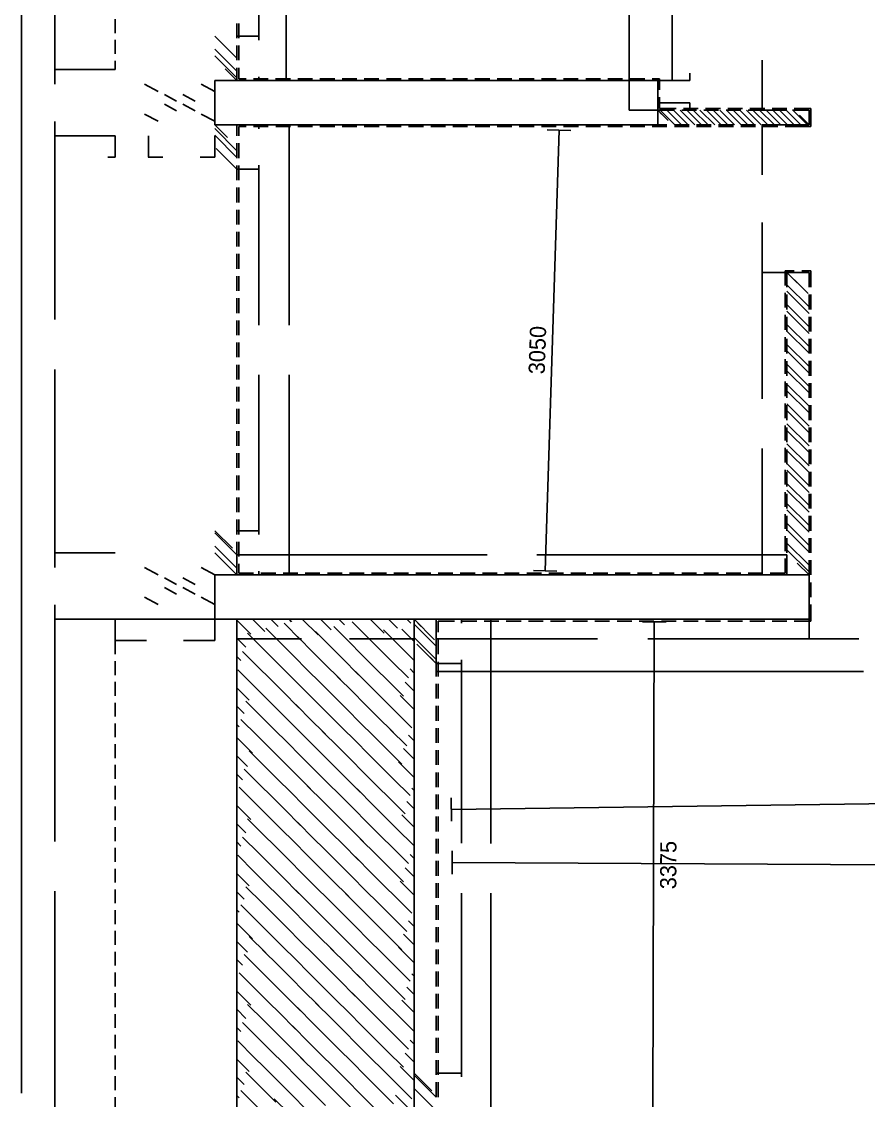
# Model space of a CAD drawing. Header units: metres. Extents: x -20.8 to 16.7, y -14.9 to 14.7.
# Drawn here: x -20.8 to -15.06, y -1.44 to 5.87 of the extents above; entities that cross this region are included whole.
import ezdxf
from ezdxf.enums import TextEntityAlignment as Align

# ---------------------------------------------------------------- set-up
doc = ezdxf.new("R2010")
doc.units = ezdxf.units.M
for name, color, linetype in [('CAD_DIM_TEXT', 3, 'Continuous'), ('CAD_DIM_WALL_TO_WALL', 1, 'Continuous'), ('CAD_PLAN_WALLS', 8, 'Continuous')]:
    doc.layers.add(name, color=color, linetype=linetype)

msp = doc.modelspace()

# ---------------------------------------------------------------- linework, layer by layer
at = {"layer": 'CAD_DIM_WALL_TO_WALL'}
for p, q in [((-17.2502, 2.1486), (-17.1561, 5.135)), ((-17.0761, 5.1325), (-17.236, 5.1376)), ((-17.1702, 2.146), (-17.3302, 2.1511)), ((-16.5912, 1.803), (-16.4312, 1.8025)), ((-16.5112, 1.8027), (-16.5217, -1.4931)), ((-17.8847, 0.4511), (-17.8869, 0.6111)), ((-17.8858, 0.5311), (-11.8021, 0.6128)), ((-17.8806, 0.2518), (-17.8814, 0.0918)), ((-11.86, 0.1415), (-17.881, 0.1718))]:
    msp.add_line(p, q, dxfattribs=at)
at = {"layer": 'CAD_PLAN_WALLS'}
for p, q in [((-20.7969, 9.4474), (-20.7972, -1.3925)), ((-20.5721, 7.3291), (-20.5722, 5.5465)), ((-19.1904, 7.2159), (-19.1904, 5.7715)), ((-19.0046, 7.2159), (-19.0046, 5.4714)), ((-16.6806, 7.0408), (-16.6806, 5.2713)), ((-20.1635, 5.8875), (-20.1635, 5.7937)), ((-19.3384, 5.8591), (-19.3384, 5.759)), ((-19.3264, 5.8591), (-19.3264, 5.759)), ((-16.389, 5.9208), (-16.389, 5.4713)), ((-20.1635, 5.7468), (-20.1635, 5.653)), ((-19.4884, 5.7715), (-19.3867, 5.6699)), ((-19.4884, 5.7715), (-19.3418, 5.625)), ((-19.3384, 5.7715), (-19.1903, 5.7715)), ((-19.3384, 5.7715), (-19.1903, 5.7715)), ((-19.3384, 5.709), (-19.3384, 5.609)), ((-19.3264, 5.709), (-19.3264, 5.609)), ((-19.1904, 5.7716), (-19.1904, 5.7456)), ((-19.4884, 5.6852), (-19.3384, 5.5351)), ((-19.4884, 5.6403), (-19.3384, 5.4902)), ((-20.1635, 5.6062), (-20.1635, 5.5465)), ((-19.3384, 5.559), (-19.3384, 5.4715)), ((-19.3264, 5.559), (-19.3264, 5.4835)), ((-15.7811, 5.6089), (-15.7811, 5.2713)), ((-20.5722, 5.5466), (-20.5722, 5.4479)), ((-20.5722, 5.5465), (-20.1635, 5.5465)), ((-20.5722, 5.5465), (-20.1635, 5.5465)), ((-19.4173, 5.5504), (-19.3384, 5.4715)), ((-19.3724, 5.5055), (-19.3384, 5.4715)), ((-19.1904, 5.4973), (-19.1904, 5.4714)), ((-16.2697, 5.5214), (-16.2697, 5.4714)), ((-19.9635, 5.4465), (-19.8712, 5.3979)), ((-19.5807, 5.4465), (-19.4884, 5.3979)), ((-19.4884, 5.4714), (-16.4877, 5.4714)), ((-19.4884, 5.1714), (-19.4884, 5.4714)), ((-19.3384, 5.4715), (-19.2884, 5.4715)), ((-19.3384, 5.4715), (-19.1903, 5.4715)), ((-19.3264, 5.4835), (-19.2764, 5.4835)), ((-19.2384, 5.4715), (-19.1383, 5.4715)), ((-19.2264, 5.4835), (-19.1263, 5.4835)), ((-19.1719, 5.4714), (-19.0046, 5.4714)), ((-19.0883, 5.4715), (-18.9883, 5.4715)), ((-19.0763, 5.4835), (-18.9763, 5.4835)), ((-18.9383, 5.4715), (-18.8383, 5.4715)), ((-18.9263, 5.4835), (-18.8263, 5.4835)), ((-18.7883, 5.4715), (-18.6882, 5.4715)), ((-18.7763, 5.4835), (-18.6762, 5.4835)), ((-18.6382, 5.4715), (-18.5382, 5.4714)), ((-18.6262, 5.4835), (-18.5262, 5.4834)), ((-18.4882, 5.4714), (-18.3882, 5.4714)), ((-18.4762, 5.4834), (-18.3762, 5.4834)), ((-18.3382, 5.4714), (-18.2381, 5.4714)), ((-18.3262, 5.4834), (-18.2261, 5.4834)), ((-18.1881, 5.4714), (-18.0881, 5.4714)), ((-18.1761, 5.4834), (-18.0761, 5.4834)), ((-18.0381, 5.4714), (-17.9381, 5.4714)), ((-18.0261, 5.4834), (-17.9261, 5.4834)), ((-17.8881, 5.4714), (-17.788, 5.4714)), ((-17.8761, 5.4834), (-17.776, 5.4834)), ((-17.738, 5.4714), (-17.638, 5.4714)), ((-17.726, 5.4834), (-17.626, 5.4834)), ((-17.588, 5.4714), (-17.488, 5.4714)), ((-17.576, 5.4834), (-17.476, 5.4834)), ((-17.438, 5.4714), (-17.3379, 5.4714)), ((-17.426, 5.4834), (-17.3259, 5.4834)), ((-17.2879, 5.4714), (-17.1879, 5.4714)), ((-17.2759, 5.4834), (-17.1759, 5.4834)), ((-17.1379, 5.4714), (-17.0379, 5.4714)), ((-17.1259, 5.4834), (-17.0259, 5.4834)), ((-16.9879, 5.4714), (-16.8878, 5.4714)), ((-16.9759, 5.4834), (-16.8758, 5.4834)), ((-16.8378, 5.4714), (-16.7378, 5.4714)), ((-16.8258, 5.4834), (-16.7258, 5.4834)), ((-16.6878, 5.4714), (-16.5878, 5.4714)), ((-16.6758, 5.4834), (-16.5758, 5.4834)), ((-16.5378, 5.4714), (-16.4877, 5.4714)), ((-16.5258, 5.4834), (-16.4757, 5.4834)), ((-16.4877, 5.4714), (-16.4877, 5.3964)), ((-16.4877, 5.4714), (-16.3889, 5.4714)), ((-16.4877, 5.4714), (-16.2697, 5.4714)), ((-16.4877, 5.4714), (-16.4877, 5.1713)), ((-16.4757, 5.4834), (-16.4757, 5.4084)), ((-19.8297, 5.3761), (-19.7467, 5.3324)), ((-19.7052, 5.3761), (-19.6222, 5.3324)), ((-16.4877, 5.3464), (-16.4877, 5.2714)), ((-16.4757, 5.3584), (-16.4757, 5.2834)), ((-19.8297, 5.3106), (-19.7467, 5.2669)), ((-19.7052, 5.3106), (-19.6222, 5.2669)), ((-16.6807, 5.2714), (-16.4877, 5.2714)), ((-16.4877, 5.3214), (-16.2697, 5.3214)), ((-16.4877, 5.2714), (-16.3752, 5.2713)), ((-16.4877, 5.2714), (-16.4612, 5.2448)), ((-16.4877, 5.2714), (-16.4163, 5.1999)), ((-16.4757, 5.2834), (-16.3632, 5.2834)), ((-16.4714, 5.2714), (-16.3714, 5.1713)), ((-16.4265, 5.2714), (-16.3264, 5.1713)), ((-16.3816, 5.2714), (-16.2815, 5.1713)), ((-16.3366, 5.2714), (-16.2366, 5.1713)), ((-16.3252, 5.2713), (-16.2252, 5.2713)), ((-16.3132, 5.2834), (-16.2132, 5.2833)), ((-16.2917, 5.2713), (-16.1917, 5.1713)), ((-16.2697, 5.3214), (-16.2697, 5.2713)), ((-16.2468, 5.2713), (-16.1468, 5.1713)), ((-16.2019, 5.2713), (-16.1019, 5.1713)), ((-16.1752, 5.2713), (-16.0752, 5.2713)), ((-16.1632, 5.2833), (-16.0632, 5.2833)), ((-16.157, 5.2713), (-16.057, 5.1713)), ((-16.1121, 5.2713), (-16.0121, 5.1713)), ((-16.0672, 5.2713), (-15.9672, 5.1713)), ((-16.0251, 5.2713), (-15.9251, 5.2713)), ((-16.0223, 5.2713), (-15.9222, 5.1713)), ((-16.0131, 5.2833), (-15.9131, 5.2833)), ((-15.9774, 5.2713), (-15.8773, 5.1713)), ((-15.9324, 5.2713), (-15.8324, 5.1713)), ((-15.8875, 5.2713), (-15.7875, 5.1713)), ((-15.8751, 5.2713), (-15.7751, 5.2713)), ((-15.8631, 5.2833), (-15.7631, 5.2833)), ((-15.8426, 5.2713), (-15.7426, 5.1713)), ((-15.7977, 5.2713), (-15.6977, 5.1713)), ((-15.7811, 5.2713), (-15.6126, 5.2713)), ((-15.7528, 5.2713), (-15.6528, 5.1713)), ((-15.7251, 5.2713), (-15.6251, 5.2713)), ((-15.7131, 5.2833), (-15.6131, 5.2833)), ((-15.7079, 5.2713), (-15.6079, 5.1713)), ((-15.663, 5.2713), (-15.563, 5.1713)), ((-15.6181, 5.2713), (-15.518, 5.1713)), ((-15.575, 5.2713), (-15.4625, 5.2713)), ((-15.5732, 5.2713), (-15.4731, 5.1713)), ((-15.563, 5.2833), (-15.4505, 5.2833)), ((-15.4625, 5.2713), (-15.4625, 5.1713)), ((-15.4505, 5.2833), (-15.4505, 5.1593)), ((-20.5722, 5.1951), (-20.5722, 5.0964)), ((-19.9635, 5.245), (-19.8712, 5.1964)), ((-19.5807, 5.245), (-19.4884, 5.1964)), ((-15.5282, 5.237), (-15.4625, 5.1713)), ((-15.4833, 5.1921), (-15.4625, 5.1713)), ((-19.4884, 5.1715), (-19.4479, 5.1309)), ((-19.4884, 5.1715), (-19.403, 5.086)), ((-16.4877, 5.1713), (-19.4884, 5.1714)), ((-19.4884, 5.1462), (-19.3384, 4.9962)), ((-19.3384, 5.1715), (-19.1903, 5.1715)), ((-19.3384, 5.1714), (-19.3384, 5.0964)), ((-19.3384, 5.1714), (-19.2759, 5.1714)), ((-19.3384, 5.1714), (-18.9837, 5.1714)), ((-19.3264, 5.1594), (-19.2759, 5.1594)), ((-19.3264, 5.1594), (-19.3264, 5.0964)), ((-19.2259, 5.1714), (-19.1258, 5.1714)), ((-19.2259, 5.1594), (-19.1258, 5.1594)), ((-19.1904, 5.1715), (-19.1904, 5.1455)), ((-19.0758, 5.1714), (-18.9758, 5.1714)), ((-19.0758, 5.1594), (-18.9758, 5.1594)), ((-18.9837, 5.1714), (-18.9837, 3.8139)), ((-18.9258, 5.1714), (-18.8258, 5.1714)), ((-18.9258, 5.1594), (-18.8258, 5.1594)), ((-18.7758, 5.1714), (-18.6757, 5.1714)), ((-18.7758, 5.1594), (-18.6757, 5.1594)), ((-18.6257, 5.1714), (-18.5257, 5.1714)), ((-18.6257, 5.1594), (-18.5257, 5.1594)), ((-18.4757, 5.1714), (-18.3757, 5.1714)), ((-18.4757, 5.1594), (-18.3757, 5.1594)), ((-18.3257, 5.1714), (-18.2256, 5.1714)), ((-18.3257, 5.1594), (-18.2256, 5.1594)), ((-18.1756, 5.1714), (-18.0756, 5.1714)), ((-18.1756, 5.1594), (-18.0756, 5.1594)), ((-18.0256, 5.1714), (-17.9256, 5.1714)), ((-18.0256, 5.1594), (-17.9256, 5.1594)), ((-17.8756, 5.1714), (-17.7755, 5.1714)), ((-17.8756, 5.1594), (-17.7755, 5.1594)), ((-17.7255, 5.1714), (-17.6255, 5.1714)), ((-17.7255, 5.1594), (-17.6255, 5.1594)), ((-17.5755, 5.1714), (-17.4755, 5.1714)), ((-17.5755, 5.1594), (-17.4755, 5.1594)), ((-17.4255, 5.1714), (-17.3254, 5.1713)), ((-17.4255, 5.1594), (-17.3254, 5.1593)), ((-17.2754, 5.1713), (-17.1754, 5.1713)), ((-17.2754, 5.1593), (-17.1754, 5.1593)), ((-17.1254, 5.1713), (-17.0254, 5.1713)), ((-17.1254, 5.1593), (-17.0254, 5.1593)), ((-16.9754, 5.1713), (-16.8753, 5.1713)), ((-16.9754, 5.1593), (-16.8753, 5.1593)), ((-16.8253, 5.1713), (-16.7253, 5.1713)), ((-16.8253, 5.1593), (-16.7253, 5.1593)), ((-16.6753, 5.1713), (-16.5753, 5.1713)), ((-16.6753, 5.1593), (-16.5753, 5.1593)), ((-16.5253, 5.1713), (-16.4252, 5.1713)), ((-16.5253, 5.1593), (-16.4252, 5.1593)), ((-16.3752, 5.1713), (-16.2752, 5.1713)), ((-16.3752, 5.1593), (-16.2752, 5.1593)), ((-16.2252, 5.1713), (-16.1252, 5.1713)), ((-16.2252, 5.1593), (-16.1252, 5.1593)), ((-16.0752, 5.1713), (-15.9751, 5.1713)), ((-16.0752, 5.1593), (-15.9751, 5.1593)), ((-15.9251, 5.1713), (-15.8251, 5.1713)), ((-15.9251, 5.1593), (-15.8251, 5.1593)), ((-15.7811, 5.1714), (-15.7811, 4.8338)), ((-15.7811, 5.1713), (-15.6126, 5.1713)), ((-15.7751, 5.1713), (-15.6751, 5.1713)), ((-15.7751, 5.1593), (-15.6751, 5.1593)), ((-15.6251, 5.1713), (-15.5625, 5.1713)), ((-15.6251, 5.1593), (-15.5746, 5.1593)), ((-15.5746, 5.1593), (-15.4505, 5.1593)), ((-15.5625, 5.1713), (-15.4625, 5.1713)), ((-20.5722, 5.0965), (-20.5722, 3.8531)), ((-20.5722, 5.0964), (-20.1636, 5.0964)), ((-20.5722, 5.0964), (-20.1636, 5.0964)), ((-20.1636, 5.0964), (-20.1636, 4.9532)), ((-19.9385, 5.0965), (-19.9385, 4.9532)), ((-19.9385, 5.0965), (-19.9385, 4.9532)), ((-19.4884, 5.1013), (-19.3384, 4.9513)), ((-19.4884, 5.0964), (-19.4884, 4.9532)), ((-19.3384, 5.0464), (-19.3384, 4.9463)), ((-19.3264, 5.0464), (-19.3264, 4.9463)), ((-19.4785, 5.0115), (-19.3384, 4.8714)), ((-20.2136, 4.9532), (-20.1636, 4.9532)), ((-19.9386, 4.9532), (-19.8399, 4.9532)), ((-19.9385, 4.9532), (-19.8885, 4.9532)), ((-19.587, 4.9532), (-19.4884, 4.9532)), ((-19.4336, 4.9666), (-19.3384, 4.8714)), ((-19.3384, 4.8963), (-19.3384, 4.7963)), ((-19.3384, 4.8714), (-19.1903, 4.8714)), ((-19.3384, 4.8714), (-19.1903, 4.8714)), ((-19.3264, 4.8963), (-19.3264, 4.7963)), ((-19.1904, 4.8973), (-19.1904, 4.8713)), ((-19.1904, 4.8714), (-19.1904, 3.8149)), ((-19.3384, 4.7463), (-19.3384, 4.6463)), ((-19.3264, 4.7463), (-19.3264, 4.6463)), ((-19.3384, 4.5963), (-19.3384, 4.4962)), ((-19.3264, 4.5963), (-19.3264, 4.4962)), ((-15.7811, 4.5086), (-15.7811, 4.171)), ((-19.3384, 4.4462), (-19.3384, 4.3462)), ((-19.3264, 4.4462), (-19.3264, 4.3462)), ((-19.3384, 4.2962), (-19.3384, 4.1962)), ((-19.3264, 4.2962), (-19.3264, 4.1962)), ((-15.7811, 4.1711), (-15.6126, 4.1711)), ((-15.7811, 4.1711), (-15.7811, 3.3147)), ((-15.7811, 4.1711), (-15.6126, 4.1711)), ((-15.6246, 4.1831), (-15.6246, 4.0831)), ((-15.6246, 4.1831), (-15.5626, 4.1831)), ((-15.6126, 4.1711), (-15.4626, 4.1711)), ((-15.6126, 4.1711), (-15.6126, 4.071)), ((-15.6126, 4.1711), (-15.5143, 4.0728)), ((-15.6126, 4.1711), (-15.4694, 4.0279)), ((-15.5126, 4.1831), (-15.4505, 4.1831)), ((-15.4626, 4.1711), (-15.4626, 4.0711)), ((-15.4505, 4.1831), (-15.4506, 4.0711)), ((-19.3384, 4.1462), (-19.3384, 4.0461)), ((-19.3264, 4.1462), (-19.3264, 4.0461)), ((-15.6246, 4.033), (-15.6246, 3.933)), ((-15.6126, 4.0881), (-15.4626, 3.9381)), ((-15.6126, 4.0432), (-15.4626, 3.8932)), ((-19.3384, 3.9961), (-19.3384, 3.8961)), ((-19.3264, 3.9961), (-19.3264, 3.8961)), ((-15.6126, 4.021), (-15.6126, 3.921)), ((-15.6126, 3.9534), (-15.4626, 3.8033)), ((-15.4626, 4.0211), (-15.4626, 3.921)), ((-15.4506, 4.0211), (-15.4506, 3.921)), ((-15.6246, 3.883), (-15.6246, 3.783)), ((-15.6126, 3.9085), (-15.4626, 3.7584)), ((-19.3384, 3.8461), (-19.3384, 3.7461)), ((-19.3264, 3.8461), (-19.3264, 3.7461)), ((-15.6126, 3.871), (-15.6126, 3.771)), ((-15.6126, 3.8186), (-15.4626, 3.6686)), ((-15.4626, 3.871), (-15.4626, 3.771)), ((-15.4506, 3.871), (-15.4506, 3.771)), ((-15.6246, 3.733), (-15.6246, 3.633)), ((-15.6126, 3.7737), (-15.4626, 3.6237)), ((-19.3384, 3.6961), (-19.3384, 3.596)), ((-19.3264, 3.6961), (-19.3264, 3.596)), ((-15.6126, 3.721), (-15.6126, 3.6209)), ((-15.6126, 3.6839), (-15.4626, 3.5339)), ((-15.4626, 3.721), (-15.4626, 3.621)), ((-15.4506, 3.721), (-15.4506, 3.621)), ((-15.6246, 3.5829), (-15.6246, 3.4829)), ((-15.6126, 3.639), (-15.4626, 3.489)), ((-20.5722, 3.5142), (-20.5723, 2.2708)), ((-19.3384, 3.546), (-19.3384, 3.446)), ((-19.3264, 3.546), (-19.3264, 3.446)), ((-15.6126, 3.5709), (-15.6126, 3.4709)), ((-15.6126, 3.5492), (-15.4626, 3.3991)), ((-15.4626, 3.571), (-15.4626, 3.4709)), ((-15.4506, 3.571), (-15.4506, 3.4709)), ((-19.1904, 3.4773), (-19.1904, 2.4207)), ((-18.9837, 3.4782), (-18.9838, 2.1207)), ((-15.6126, 3.5043), (-15.4626, 3.3542)), ((-19.3384, 3.396), (-19.3384, 3.296)), ((-19.3264, 3.396), (-19.3264, 3.296)), ((-15.6246, 3.4329), (-15.6246, 3.3329)), ((-15.6126, 3.4209), (-15.6126, 3.3209)), ((-15.6126, 3.4144), (-15.4626, 3.2644)), ((-15.6126, 3.3695), (-15.4626, 3.2195)), ((-15.4626, 3.4209), (-15.4626, 3.3209)), ((-15.4506, 3.4209), (-15.4506, 3.3209)), ((-19.3384, 3.246), (-19.3384, 3.1459)), ((-19.3264, 3.246), (-19.3264, 3.1459)), ((-15.6246, 3.2829), (-15.6246, 3.1829)), ((-15.6126, 3.2797), (-15.4626, 3.1297)), ((-15.6126, 3.2709), (-15.6126, 3.1708)), ((-15.6126, 3.2348), (-15.4626, 3.0848)), ((-15.4626, 3.2709), (-15.4626, 3.1709)), ((-15.4506, 3.2709), (-15.4506, 3.1709)), ((-15.6126, 3.145), (-15.4626, 2.9949)), ((-19.3384, 3.0959), (-19.3384, 2.9959)), ((-19.3264, 3.0959), (-19.3264, 2.9959)), ((-15.6246, 3.1328), (-15.6246, 3.0328)), ((-15.6126, 3.1208), (-15.6126, 3.0208)), ((-15.6126, 3.1001), (-15.4626, 2.95)), ((-15.4626, 3.1209), (-15.4626, 3.0208)), ((-15.4506, 3.1209), (-15.4506, 3.0208)), ((-15.6126, 3.0102), (-15.4626, 2.8602)), ((-19.3384, 2.9459), (-19.3384, 2.8459)), ((-19.3264, 2.9459), (-19.3264, 2.8459)), ((-15.7811, 2.977), (-15.7811, 2.1206)), ((-15.6246, 2.9828), (-15.6246, 2.8828)), ((-15.6126, 2.9708), (-15.6126, 2.8708)), ((-15.6126, 2.9653), (-15.4626, 2.8153)), ((-15.4626, 2.9708), (-15.4626, 2.8708)), ((-15.4506, 2.9708), (-15.4506, 2.8708)), ((-15.6126, 2.8755), (-15.4626, 2.7255)), ((-19.3384, 2.7959), (-19.3384, 2.6958)), ((-19.3264, 2.7959), (-19.3264, 2.6958)), ((-15.6246, 2.8328), (-15.6246, 2.7328)), ((-15.6126, 2.8306), (-15.4626, 2.6806)), ((-15.6126, 2.8208), (-15.6126, 2.7207)), ((-15.4626, 2.8208), (-15.4626, 2.7208)), ((-15.4506, 2.8208), (-15.4506, 2.7208)), ((-15.6126, 2.7408), (-15.4626, 2.5907)), ((-19.3384, 2.6458), (-19.3384, 2.5458)), ((-19.3264, 2.6458), (-19.3264, 2.5458)), ((-15.6246, 2.6827), (-15.6246, 2.5827)), ((-15.6126, 2.6959), (-15.4626, 2.5458)), ((-15.6126, 2.6707), (-15.6126, 2.5707)), ((-15.4626, 2.6708), (-15.4626, 2.5707)), ((-15.4506, 2.6708), (-15.4506, 2.5707)), ((-15.6126, 2.606), (-15.4626, 2.456)), ((-15.6126, 2.5611), (-15.4626, 2.4111)), ((-19.3384, 2.4958), (-19.3384, 2.3958)), ((-19.3264, 2.4958), (-19.3264, 2.3958)), ((-15.6246, 2.5327), (-15.6246, 2.4327)), ((-15.6126, 2.5207), (-15.6126, 2.4207)), ((-15.4626, 2.5207), (-15.4626, 2.4207)), ((-15.4506, 2.5207), (-15.4506, 2.4207)), ((-19.4885, 2.4208), (-19.3692, 2.3015)), ((-19.4885, 2.4208), (-19.459, 2.3914)), ((-19.3384, 2.4208), (-19.1904, 2.4208)), ((-19.3384, 2.4208), (-19.1904, 2.4208)), ((-19.1904, 2.4208), (-19.1904, 2.3949)), ((-15.6126, 2.4713), (-15.4626, 2.3213)), ((-15.6126, 2.4264), (-15.4626, 2.2764)), ((-19.4885, 2.4067), (-19.3384, 2.2566)), ((-19.3384, 2.3458), (-19.3385, 2.2457)), ((-19.3264, 2.3458), (-19.3264, 2.2457)), ((-15.6246, 2.3827), (-15.6246, 2.2827)), ((-15.6126, 2.3707), (-15.6126, 2.2706)), ((-15.4626, 2.3707), (-15.4626, 2.2707)), ((-15.4506, 2.3707), (-15.4506, 2.2707)), ((-20.5723, 2.2709), (-20.5723, 2.1722)), ((-20.5723, 2.2708), (-20.1636, 2.2708)), ((-20.5723, 2.2708), (-20.1636, 2.2708)), ((-19.4885, 2.3168), (-19.3384, 2.1668)), ((-19.4885, 2.2719), (-19.3384, 2.1219)), ((-15.6126, 2.3366), (-15.4626, 2.1865)), ((-15.6126, 2.2917), (-15.4626, 2.1416)), ((-19.3385, 2.2563), (-17.644, 2.2563)), ((-19.3385, 2.1957), (-19.3385, 2.1207)), ((-19.3384, 2.2564), (-19.3384, 2.1207)), ((-19.3265, 2.1957), (-19.3265, 2.1327)), ((-17.3071, 2.2563), (-15.6126, 2.2562)), ((-15.6246, 2.2326), (-15.6246, 2.1326)), ((-15.6126, 2.2563), (-15.6126, 2.1719)), ((-15.6126, 2.2206), (-15.6126, 2.1206)), ((-15.5438, 2.2018), (-15.4626, 2.1206)), ((-15.4626, 2.2207), (-15.4626, 2.1206)), ((-15.4506, 2.2207), (-15.4506, 2.1206)), ((-19.9636, 2.1708), (-19.8712, 2.1222)), ((-19.5808, 2.1708), (-19.4885, 2.1222)), ((-19.4885, 2.1207), (-15.4626, 2.1206)), ((-19.4885, 1.8206), (-19.4885, 2.1207)), ((-19.3998, 2.1821), (-19.3384, 2.1207)), ((-19.3549, 2.1372), (-19.3384, 2.1207)), ((-19.3385, 2.1207), (-19.2259, 2.1207)), ((-19.3384, 2.1207), (-18.9837, 2.1207)), ((-19.3384, 2.1207), (-19.1904, 2.1207)), ((-19.3265, 2.1327), (-19.2259, 2.1327)), ((-19.1904, 2.1466), (-19.1904, 2.1207)), ((-19.1759, 2.1327), (-19.0759, 2.1327)), ((-19.1759, 2.1207), (-19.0759, 2.1207)), ((-19.0259, 2.1327), (-18.9259, 2.1327)), ((-19.0259, 2.1207), (-18.9259, 2.1207)), ((-18.8758, 2.1327), (-18.7758, 2.1327)), ((-18.8758, 2.1207), (-18.7758, 2.1207)), ((-18.7258, 2.1327), (-18.6258, 2.1327)), ((-18.7258, 2.1207), (-18.6258, 2.1207)), ((-18.5758, 2.1327), (-18.4758, 2.1327)), ((-18.5758, 2.1207), (-18.4758, 2.1207)), ((-18.4258, 2.1207), (-18.3257, 2.1207)), ((-18.4258, 2.1327), (-18.3257, 2.1327)), ((-18.2757, 2.1327), (-18.1757, 2.1327)), ((-18.2757, 2.1207), (-18.1757, 2.1207)), ((-18.1257, 2.1327), (-18.0257, 2.1327)), ((-18.1257, 2.1207), (-18.0257, 2.1207)), ((-17.9757, 2.1327), (-17.8756, 2.1327)), ((-17.9757, 2.1207), (-17.8756, 2.1207)), ((-17.8256, 2.1327), (-17.7256, 2.1327)), ((-17.8256, 2.1207), (-17.7256, 2.1207)), ((-17.6756, 2.1327), (-17.5756, 2.1327)), ((-17.6756, 2.1207), (-17.5756, 2.1207)), ((-17.5256, 2.1327), (-17.4255, 2.1327)), ((-17.5256, 2.1207), (-17.4255, 2.1207)), ((-17.3755, 2.1327), (-17.2755, 2.1327)), ((-17.3755, 2.1207), (-17.2755, 2.1206)), ((-17.2255, 2.1327), (-17.1255, 2.1327)), ((-17.2255, 2.1206), (-17.1255, 2.1206)), ((-17.0755, 2.1327), (-16.9754, 2.1327)), ((-17.0755, 2.1206), (-16.9754, 2.1206)), ((-16.9254, 2.1327), (-16.8254, 2.1327)), ((-16.9254, 2.1206), (-16.8254, 2.1206)), ((-16.7754, 2.1327), (-16.6754, 2.1327)), ((-16.7754, 2.1206), (-16.6754, 2.1206)), ((-16.6254, 2.1327), (-16.5253, 2.1327)), ((-16.6254, 2.1206), (-16.5253, 2.1206)), ((-16.4753, 2.1327), (-16.3753, 2.1326)), ((-16.4753, 2.1206), (-16.3753, 2.1206)), ((-16.3253, 2.1327), (-16.2253, 2.1326)), ((-16.3253, 2.1206), (-16.2253, 2.1206)), ((-16.1753, 2.1326), (-16.0752, 2.1326)), ((-16.1753, 2.1206), (-16.0752, 2.1206)), ((-16.0252, 2.1326), (-15.9252, 2.1326)), ((-16.0252, 2.1206), (-15.9252, 2.1206)), ((-15.8752, 2.1326), (-15.7752, 2.1326)), ((-15.8752, 2.1206), (-15.7752, 2.1206)), ((-15.7812, 2.1206), (-15.6126, 2.1206)), ((-15.7252, 2.1326), (-15.6246, 2.1326)), ((-15.7252, 2.1206), (-15.6126, 2.1206)), ((-15.4989, 2.1569), (-15.4626, 2.1206)), ((-15.4626, 2.1206), (-15.4626, 1.8205)), ((-19.8298, 2.1004), (-19.7468, 2.0567)), ((-19.7053, 2.1004), (-19.6223, 2.0567)), ((-15.4626, 2.0706), (-15.4626, 1.9706)), ((-15.4506, 2.0706), (-15.4506, 1.9706)), ((-19.8298, 2.0348), (-19.7468, 1.9912)), ((-19.7053, 2.0348), (-19.6223, 1.9912)), ((-20.5723, 1.9193), (-20.5723, 1.8206)), ((-19.9636, 1.9693), (-19.8713, 1.9207)), ((-19.5808, 1.9693), (-19.4885, 1.9207)), ((-15.4626, 1.9206), (-15.4626, 1.8206)), ((-15.4506, 1.9206), (-15.4506, 1.8086)), ((-20.5723, 1.8207), (-19.4885, 1.8207)), ((-20.5723, 1.8207), (-19.4885, 1.8207)), ((-20.5723, 1.8207), (-20.5723, 0.3132)), ((-20.1636, 1.8207), (-20.1636, 1.6775)), ((-20.1636, 1.8207), (-20.1636, 1.7238)), ((-19.4885, 1.8207), (-19.4885, 1.6775)), ((-15.4626, 1.8205), (-19.4885, 1.8206)), ((-19.3385, 1.8207), (-19.3385, 1.688)), ((-19.3385, 1.8207), (-18.1382, 1.8206)), ((-19.3385, -1.5301), (-19.3385, 1.8207)), ((-19.3385, 1.8155), (-19.2436, 1.7206)), ((-19.2323, 1.8207), (-19.1485, 1.7369)), ((-19.1425, 1.7593), (-19.0302, 1.647)), ((-19.1088, 1.8207), (-19.0587, 1.7706)), ((-19.019, 1.793), (-18.9067, 1.6807)), ((-18.9853, 1.8207), (-18.9689, 1.8042)), ((-18.8955, 1.8207), (-18.7892, 1.7144)), ((-18.772, 1.8206), (-18.6994, 1.7481)), ((-18.6822, 1.7705), (-18.5699, 1.6583)), ((-18.6485, 1.8206), (-18.6096, 1.7818)), ((-18.5587, 1.8042), (-18.4464, 1.6919)), ((-18.4351, 1.8206), (-18.3401, 1.7256)), ((-18.3116, 1.8206), (-18.2503, 1.7593)), ((-18.1881, 1.8206), (-18.1605, 1.793)), ((-18.1382, 1.8206), (-18.1383, -1.5301)), ((-18.1382, 1.8206), (-17.9996, 1.682)), ((-18.1382, 1.8206), (-18.0894, 1.7719)), ((-18.1382, 1.8206), (-18.1382, 1.6879)), ((-18.1382, 1.7872), (-17.9882, 1.6371)), ((-17.9882, 1.8206), (-17.9882, 1.7331)), ((-17.9882, 1.8206), (-17.8756, 1.8206)), ((-17.9882, 1.8206), (-17.9882, 1.6879)), ((-17.9882, 1.8206), (-17.8177, 1.8206)), ((-17.9882, 1.8206), (-17.6177, 1.8206)), ((-17.9882, 1.8206), (-17.9882, 1.4668)), ((-17.9762, 1.8086), (-17.8636, 1.8086)), ((-17.9762, 1.8086), (-17.9762, 1.7331)), ((-17.8256, 1.8206), (-17.7256, 1.8206)), ((-17.8177, 1.8207), (-17.8177, 1.7947)), ((-17.8136, 1.8086), (-17.7136, 1.8086)), ((-17.6756, 1.8206), (-17.5756, 1.8206)), ((-17.6636, 1.8086), (-17.5636, 1.8086)), ((-17.6177, 1.8207), (-17.6178, 0.3012)), ((-17.5256, 1.8206), (-17.4255, 1.8206)), ((-17.5136, 1.8086), (-17.4135, 1.8086)), ((-17.3755, 1.8206), (-17.2755, 1.8206)), ((-17.3635, 1.8086), (-17.2635, 1.8086)), ((-17.2255, 1.8206), (-17.1255, 1.8206)), ((-17.2135, 1.8086), (-17.1135, 1.8086)), ((-17.0755, 1.8206), (-16.9754, 1.8206)), ((-17.0635, 1.8086), (-16.9634, 1.8086)), ((-16.9254, 1.8206), (-16.8254, 1.8206)), ((-16.9134, 1.8086), (-16.8134, 1.8086)), ((-16.7754, 1.8206), (-16.6754, 1.8206)), ((-16.7634, 1.8086), (-16.6634, 1.8086)), ((-16.6254, 1.8206), (-16.5253, 1.8206)), ((-16.6134, 1.8086), (-16.5133, 1.8086)), ((-16.4753, 1.8206), (-16.3753, 1.8206)), ((-16.4633, 1.8086), (-16.3633, 1.8086)), ((-16.3253, 1.8206), (-16.2253, 1.8206)), ((-16.3133, 1.8086), (-16.2133, 1.8086)), ((-16.1753, 1.8206), (-16.0752, 1.8206)), ((-16.1633, 1.8086), (-16.0632, 1.8086)), ((-16.0252, 1.8206), (-15.9252, 1.8206)), ((-16.0132, 1.8086), (-15.9132, 1.8086)), ((-15.8752, 1.8206), (-15.7752, 1.8206)), ((-15.8632, 1.8086), (-15.7632, 1.8086)), ((-15.7252, 1.8206), (-15.6251, 1.8206)), ((-15.7132, 1.8086), (-15.6131, 1.8086)), ((-15.5751, 1.8206), (-15.4626, 1.8206)), ((-15.5631, 1.8086), (-15.4506, 1.8086)), ((-15.4626, 1.8206), (-15.4626, 1.6879)), ((-15.4626, 1.8206), (-15.4626, 1.6879)), ((-19.3385, 1.692), (-19.2772, 1.6307)), ((-19.3385, 1.688), (-18.9009, 1.688)), ((-19.266, 1.7256), (-19.1537, 1.6134)), ((-18.9292, 1.7032), (-18.8169, 1.5909)), ((-18.8057, 1.7369), (-18.6934, 1.6246)), ((-18.5757, 1.688), (-18.1381, 1.688)), ((-18.4688, 1.7144), (-18.3566, 1.6021)), ((-18.3453, 1.7481), (-18.2331, 1.6358)), ((-18.2218, 1.7531), (-18.1382, 1.6695)), ((-18.1382, 1.6974), (-17.9882, 1.5473)), ((-17.9882, 1.688), (-16.8948, 1.6879)), ((-17.9882, 1.6831), (-17.9882, 1.5831)), ((-17.9762, 1.6831), (-17.9762, 1.5831)), ((-16.5559, 1.6879), (-15.4626, 1.6879)), ((-15.4627, 1.6879), (-15.1251, 1.6879)), ((-20.1637, 1.6775), (-19.9512, 1.6775)), ((-20.1636, 1.6769), (-20.1636, 1.5831)), ((-19.701, 1.6775), (-19.4884, 1.6775)), ((-19.1762, 1.6358), (-19.0639, 1.5235)), ((-19.0527, 1.6695), (-18.9404, 1.5572)), ((-18.8394, 1.6134), (-18.7271, 1.5011)), ((-18.7158, 1.647), (-18.6036, 1.5348)), ((-18.5923, 1.6807), (-18.4801, 1.5684)), ((-18.379, 1.6246), (-18.2667, 1.5123)), ((-18.2555, 1.6583), (-18.1432, 1.546)), ((-18.12, 1.6524), (-17.9882, 1.5206)), ((-20.1636, 1.5363), (-20.1636, 1.4425)), ((-19.3385, 1.5685), (-19.3109, 1.5409)), ((-19.2997, 1.6021), (-19.1874, 1.4899)), ((-19.0864, 1.546), (-18.9741, 1.4337)), ((-18.9629, 1.5797), (-18.8506, 1.4674)), ((-18.626, 1.5572), (-18.5138, 1.4449)), ((-18.5025, 1.5909), (-18.3902, 1.4786)), ((-18.0302, 1.5626), (-17.9882, 1.5206)), ((-17.8177, 1.5465), (-17.8177, 1.5205)), ((-19.3334, 1.4786), (-19.2211, 1.3664)), ((-19.2099, 1.5123), (-19.0976, 1.4)), ((-18.873, 1.4899), (-18.7608, 1.3776)), ((-18.7495, 1.5235), (-18.6373, 1.4113)), ((-18.5362, 1.4674), (-18.4239, 1.3551)), ((-18.4127, 1.5011), (-18.3004, 1.3888)), ((-18.2892, 1.5348), (-18.1769, 1.4225)), ((-18.1657, 1.4836), (-18.1382, 1.4562)), ((-17.9882, 1.5331), (-17.9882, 1.433)), ((-17.9882, 1.5206), (-17.8177, 1.5206)), ((-17.9882, 1.5206), (-17.8177, 1.5206)), ((-17.9882, 1.4669), (-15.0938, 1.4668)), ((-17.9762, 1.5331), (-17.9762, 1.433)), ((-17.8177, 1.5206), (-17.8178, 0.3022)), ((-20.1636, 1.3956), (-20.1636, 1.3018)), ((-19.1201, 1.4225), (-19.0078, 1.3102)), ((-18.9965, 1.4562), (-18.8843, 1.3439)), ((-18.7832, 1.4), (-18.6709, 1.2877)), ((-18.6597, 1.4337), (-18.5474, 1.3214)), ((-18.3229, 1.4112), (-18.2106, 1.299)), ((-18.1994, 1.3938), (-18.1382, 1.3326)), ((-19.3385, 1.3551), (-19.2548, 1.2715)), ((-19.2436, 1.3888), (-19.1313, 1.2765)), ((-19.0302, 1.3327), (-18.918, 1.2204)), ((-18.9067, 1.3663), (-18.7945, 1.2541)), ((-18.5699, 1.3439), (-18.4576, 1.2316)), ((-18.4464, 1.3776), (-18.3341, 1.2653)), ((-17.9882, 1.383), (-17.9882, 1.283)), ((-17.9762, 1.383), (-17.9762, 1.283)), ((-20.1637, 1.2549), (-20.1637, 1.1612)), ((-19.2772, 1.2653), (-19.165, 1.153)), ((-19.1537, 1.299), (-19.0415, 1.1867)), ((-18.8169, 1.2765), (-18.7046, 1.1642)), ((-18.6934, 1.3102), (-18.5811, 1.1979)), ((-18.4801, 1.2541), (-18.3678, 1.1418)), ((-18.3566, 1.2877), (-18.2443, 1.1755)), ((-18.2331, 1.304), (-18.1382, 1.2091)), ((-19.3385, 1.2316), (-19.2885, 1.1816)), ((-19.1874, 1.1755), (-19.0751, 1.0632)), ((-19.0639, 1.2092), (-18.9516, 1.0969)), ((-18.9404, 1.2428), (-18.8281, 1.1306)), ((-18.7271, 1.1867), (-18.6148, 1.0744)), ((-18.6036, 1.2204), (-18.4913, 1.1081)), ((-18.2667, 1.1979), (-18.1545, 1.0856)), ((-17.9882, 1.233), (-17.9882, 1.133)), ((-17.9762, 1.233), (-17.9762, 1.133)), ((-20.1637, 1.1143), (-20.1637, 1.0205)), ((-19.3385, 1.1081), (-19.3222, 1.0918)), ((-19.3109, 1.1418), (-19.1987, 1.0295)), ((-18.9741, 1.1193), (-18.8618, 1.0071)), ((-18.8506, 1.153), (-18.7383, 1.0407)), ((-18.6373, 1.0969), (-18.525, 0.9846)), ((-18.5138, 1.1306), (-18.4015, 1.0183)), ((-18.3903, 1.1642), (-18.278, 1.052)), ((-19.2211, 1.052), (-19.1088, 0.9397)), ((-19.0976, 1.0857), (-18.9853, 0.9734)), ((-18.8843, 1.0295), (-18.772, 0.9172)), ((-18.7608, 1.0632), (-18.6485, 0.9509)), ((-18.4239, 1.0407), (-18.3117, 0.9285)), ((-18.3004, 1.0744), (-18.1882, 0.9621)), ((-18.1769, 1.0345), (-18.1382, 0.9958)), ((-17.9882, 1.083), (-17.9882, 0.9829)), ((-17.9762, 1.083), (-17.9762, 0.9829)), ((-20.1637, 0.9736), (-20.1637, 0.8799)), ((-19.3385, 1.0183), (-19.2323, 0.9122)), ((-19.1313, 0.9622), (-19.019, 0.8499)), ((-19.0078, 0.9958), (-18.8955, 0.8836)), ((-18.671, 0.9734), (-18.5587, 0.8611)), ((-18.5474, 1.0071), (-18.4352, 0.8948)), ((-18.3341, 0.9509), (-18.2218, 0.8386)), ((-19.3385, 0.8948), (-19.266, 0.8223)), ((-19.2548, 0.9285), (-19.1425, 0.8162)), ((-18.918, 0.906), (-18.8057, 0.7937)), ((-18.7945, 0.9397), (-18.6822, 0.8274)), ((-18.5811, 0.8835), (-18.4689, 0.7713)), ((-18.4576, 0.9172), (-18.3453, 0.8049)), ((-18.2106, 0.9447), (-18.1382, 0.8723)), ((-17.9882, 0.9329), (-17.9882, 0.8329)), ((-17.9762, 0.9329), (-17.9762, 0.8329)), ((-20.1637, 0.833), (-20.1637, 0.7392)), ((-19.2885, 0.805), (-19.1762, 0.6927)), ((-19.165, 0.8386), (-19.0527, 0.7264)), ((-19.0415, 0.8723), (-18.9292, 0.76)), ((-18.8281, 0.8162), (-18.7159, 0.7039)), ((-18.7046, 0.8499), (-18.5924, 0.7376)), ((-18.3678, 0.8274), (-18.2555, 0.7151)), ((-18.2443, 0.8549), (-18.1382, 0.7488)), ((-19.3385, 0.7713), (-19.2997, 0.7325)), ((-19.0752, 0.7488), (-18.9629, 0.6365)), ((-18.9517, 0.7825), (-18.8394, 0.6702)), ((-18.6148, 0.76), (-18.5025, 0.6478)), ((-18.4913, 0.7937), (-18.379, 0.6814)), ((-18.278, 0.7376), (-18.1657, 0.6253)), ((-17.9882, 0.7829), (-17.9882, 0.6829)), ((-17.9762, 0.7829), (-17.9762, 0.6829)), ((-20.1637, 0.6923), (-20.1637, 0.5985)), ((-19.3222, 0.6815), (-19.2099, 0.5692)), ((-19.1987, 0.7151), (-19.0864, 0.6029)), ((-18.9853, 0.659), (-18.8731, 0.5467)), ((-18.8618, 0.6927), (-18.7496, 0.5804)), ((-18.7383, 0.7264), (-18.626, 0.6141)), ((-18.525, 0.6702), (-18.4127, 0.5579)), ((-18.4015, 0.7039), (-18.2892, 0.5916)), ((-18.1545, 0.6752), (-18.1382, 0.659)), ((-19.2324, 0.5916), (-19.1201, 0.4794)), ((-19.1088, 0.6253), (-18.9966, 0.513)), ((-18.772, 0.6029), (-18.6597, 0.4906)), ((-18.6485, 0.6365), (-18.5362, 0.5243)), ((-18.3117, 0.6141), (-18.1994, 0.5018)), ((-18.1882, 0.5854), (-18.1382, 0.5355)), ((-17.9882, 0.6329), (-17.9882, 0.5328)), ((-17.9762, 0.6329), (-17.9762, 0.5328)), ((-20.1637, 0.5517), (-20.1637, 0.4579)), ((-19.3385, 0.558), (-19.2436, 0.463)), ((-19.019, 0.5355), (-18.9067, 0.4232)), ((-18.8955, 0.5692), (-18.7832, 0.4569)), ((-18.6822, 0.513), (-18.5699, 0.4008)), ((-18.5587, 0.5467), (-18.4464, 0.4344)), ((-18.4352, 0.5804), (-18.3229, 0.4681)), ((-19.266, 0.4681), (-19.1538, 0.3559)), ((-19.1425, 0.5018), (-19.0303, 0.3895)), ((-18.9292, 0.4457), (-18.8169, 0.3334)), ((-18.8057, 0.4794), (-18.6934, 0.3671)), ((-18.4689, 0.4569), (-18.3566, 0.3446)), ((-18.3454, 0.4906), (-18.2331, 0.3783)), ((-18.2219, 0.4956), (-18.1382, 0.412)), ((-17.9882, 0.4828), (-17.9882, 0.3828)), ((-17.9762, 0.4828), (-17.9762, 0.3828)), ((-20.1637, 0.411), (-20.1637, 0.3172)), ((-19.3385, 0.4345), (-19.2773, 0.3732)), ((-19.1762, 0.3783), (-19.0639, 0.266)), ((-19.0527, 0.412), (-18.9404, 0.2997)), ((-18.7159, 0.3895), (-18.6036, 0.2772)), ((-18.5924, 0.4232), (-18.4801, 0.3109)), ((-18.379, 0.3671), (-18.2668, 0.2548)), ((-18.2555, 0.4007), (-18.1433, 0.2885)), ((-19.3385, 0.3109), (-19.311, 0.2834)), ((-19.2997, 0.3446), (-19.1874, 0.2323)), ((-18.9629, 0.3222), (-18.8506, 0.2099)), ((-18.8394, 0.3558), (-18.7271, 0.2436)), ((-18.6261, 0.2997), (-18.5138, 0.1874)), ((-18.5025, 0.3334), (-18.3903, 0.2211)), ((-17.9882, 0.3328), (-17.9882, 0.2328)), ((-17.9762, 0.3328), (-17.9762, 0.2328)), ((-20.1637, 0.2703), (-20.1637, 0.1766)), ((-19.3334, 0.2211), (-19.2211, 0.1088)), ((-19.2099, 0.2548), (-19.0976, 0.1425)), ((-19.0864, 0.2885), (-18.9741, 0.1762)), ((-18.8731, 0.2323), (-18.7608, 0.1201)), ((-18.7496, 0.266), (-18.6373, 0.1537)), ((-18.4127, 0.2436), (-18.3005, 0.1313)), ((-18.2892, 0.2772), (-18.1769, 0.165)), ((-18.1657, 0.2261), (-18.1382, 0.1986)), ((-19.1201, 0.165), (-19.0078, 0.0527)), ((-18.9966, 0.1987), (-18.8843, 0.0864)), ((-18.6597, 0.1762), (-18.5475, 0.0639)), ((-18.5362, 0.2099), (-18.424, 0.0976)), ((-18.3229, 0.1537), (-18.2106, 0.0415)), ((-17.9882, 0.1828), (-17.9882, 0.0827)), ((-17.9762, 0.1828), (-17.9762, 0.0827)), ((-20.1637, 0.1297), (-20.1637, 0.0359)), ((-19.3385, 0.0976), (-19.2548, 0.0139)), ((-19.2436, 0.1313), (-19.1313, 0.019)), ((-19.0303, 0.0752), (-18.918, -0.0371)), ((-18.9068, 0.1088), (-18.7945, -0.0034)), ((-18.7832, 0.1425), (-18.671, 0.0302)), ((-18.5699, 0.0864), (-18.4576, -0.0259)), ((-18.4464, 0.1201), (-18.3341, 0.0078)), ((-18.1994, 0.1363), (-18.1382, 0.0751)), ((-19.2773, 0.0078), (-19.165, -0.1045)), ((-19.1538, 0.0415), (-19.0415, -0.0708)), ((-18.8169, 0.019), (-18.7047, -0.0933)), ((-18.6934, 0.0527), (-18.5812, -0.0596)), ((-18.3566, 0.0302), (-18.2443, -0.0821)), ((-18.2331, 0.0465), (-18.1382, -0.0484)), ((-17.9882, 0.0327), (-17.9882, -0.0673)), ((-17.9762, 0.0327), (-17.9762, -0.0673)), ((-20.5723, -0.0225), (-20.5723, -1.5301)), ((-20.1637, -0.011), (-20.1637, -0.1047)), ((-19.3385, -0.0259), (-19.2885, -0.0759)), ((-19.0639, -0.0483), (-18.9517, -0.1606)), ((-18.9404, -0.0147), (-18.8282, -0.1269)), ((-18.7271, -0.0708), (-18.6148, -0.1831)), ((-18.6036, -0.0371), (-18.4913, -0.1494)), ((-18.4801, -0.0035), (-18.3678, -0.1157)), ((-18.2668, -0.0596), (-18.1545, -0.1719)), ((-17.8178, -0.0367), (-17.8178, -1.2551)), ((-17.6178, -0.0357), (-17.6178, -1.5552)), ((-19.311, -0.1157), (-19.1987, -0.228)), ((-19.1875, -0.082), (-19.0752, -0.1943)), ((-18.9741, -0.1382), (-18.8619, -0.2505)), ((-18.8506, -0.1045), (-18.7383, -0.2168)), ((-18.5138, -0.127), (-18.4015, -0.2392)), ((-18.3903, -0.0933), (-18.278, -0.2056)), ((-17.9882, -0.1173), (-17.9882, -0.2173)), ((-17.9762, -0.1173), (-17.9762, -0.2173)), ((-20.1637, -0.1516), (-20.1637, -0.2454)), ((-19.3385, -0.1494), (-19.3222, -0.1657)), ((-19.2211, -0.2055), (-19.1089, -0.3178)), ((-19.0976, -0.1719), (-18.9854, -0.2841)), ((-18.7608, -0.1943), (-18.6485, -0.3066)), ((-18.6373, -0.1606), (-18.525, -0.2729)), ((-18.424, -0.2168), (-18.3117, -0.3291)), ((-18.3005, -0.1831), (-18.1882, -0.2954)), ((-20.1637, -0.2923), (-20.1637, -0.386)), ((-19.3385, -0.2392), (-19.2324, -0.3454)), ((-19.0078, -0.2617), (-18.8955, -0.374)), ((-18.8843, -0.228), (-18.772, -0.3403)), ((-18.671, -0.2841), (-18.5587, -0.3964)), ((-18.5475, -0.2505), (-18.4352, -0.3627)), ((-18.177, -0.223), (-18.1382, -0.2617)), ((-17.9882, -0.2673), (-17.9882, -0.3674)), ((-17.9762, -0.2673), (-17.9762, -0.3674)), ((-19.3385, -0.3627), (-19.2661, -0.4352)), ((-19.2548, -0.329), (-19.1426, -0.4413)), ((-19.1313, -0.2954), (-19.019, -0.4076)), ((-18.918, -0.3515), (-18.8057, -0.4638)), ((-18.7945, -0.3178), (-18.6822, -0.4301)), ((-18.4577, -0.3403), (-18.3454, -0.4526)), ((-18.3341, -0.3066), (-18.2219, -0.4189)), ((-18.2106, -0.3128), (-18.1382, -0.3852)), ((-20.1637, -0.4329), (-20.1637, -0.5267)), ((-19.165, -0.4189), (-19.0527, -0.5311)), ((-19.0415, -0.3852), (-18.9292, -0.4975)), ((-18.7047, -0.4076), (-18.5924, -0.5199)), ((-18.5812, -0.374), (-18.4689, -0.4862)), ((-18.3678, -0.4301), (-18.2556, -0.5424)), ((-18.2443, -0.4026), (-18.1382, -0.5087)), ((-17.9882, -0.4174), (-17.9882, -0.5174)), ((-17.9762, -0.4174), (-17.9762, -0.5174)), ((-19.3385, -0.4862), (-19.2997, -0.525)), ((-19.2885, -0.4525), (-19.1762, -0.5648)), ((-19.0752, -0.5087), (-18.9629, -0.621)), ((-18.9517, -0.475), (-18.8394, -0.5873)), ((-18.8282, -0.4413), (-18.7159, -0.5536)), ((-18.6148, -0.4975), (-18.5026, -0.6098)), ((-18.4913, -0.4638), (-18.3791, -0.5761)), ((-20.1637, -0.5736), (-20.1637, -0.6674)), ((-19.3222, -0.576), (-19.2099, -0.6883)), ((-19.1987, -0.5424), (-19.0864, -0.6546)), ((-18.8619, -0.5648), (-18.7496, -0.6771)), ((-18.7384, -0.5312), (-18.6261, -0.6434)), ((-18.4015, -0.5536), (-18.2892, -0.6659)), ((-18.278, -0.5199), (-18.1657, -0.6322)), ((-18.1545, -0.5823), (-18.1382, -0.5985)), ((-17.9882, -0.5674), (-17.9882, -0.6674)), ((-17.9762, -0.5674), (-17.9762, -0.6674)), ((-19.1089, -0.6322), (-18.9966, -0.7445)), ((-18.9854, -0.5985), (-18.8731, -0.7108)), ((-18.772, -0.6547), (-18.6598, -0.7669)), ((-18.6485, -0.621), (-18.5363, -0.7333)), ((-18.525, -0.5873), (-18.4128, -0.6996)), ((-18.3117, -0.6434), (-18.1994, -0.7557)), ((-20.1637, -0.7142), (-20.1637, -0.808)), ((-19.3385, -0.6996), (-19.2436, -0.7945)), ((-19.2324, -0.6659), (-19.1201, -0.7782)), ((-19.0191, -0.722), (-18.9068, -0.8343)), ((-18.8955, -0.6883), (-18.7833, -0.8006)), ((-18.5587, -0.7108), (-18.4464, -0.8231)), ((-18.4352, -0.6771), (-18.3229, -0.7894)), ((-18.1882, -0.6721), (-18.1383, -0.722)), ((-17.9882, -0.7174), (-17.9882, -0.8175)), ((-17.9762, -0.7174), (-17.9762, -0.8175)), ((-19.2661, -0.7894), (-19.1538, -0.9017)), ((-19.1426, -0.7557), (-19.0303, -0.868)), ((-18.8057, -0.7782), (-18.6935, -0.8904)), ((-18.6822, -0.7445), (-18.5699, -0.8568)), ((-18.4689, -0.8006), (-18.3566, -0.9129)), ((-18.3454, -0.7669), (-18.2331, -0.8792)), ((-18.2219, -0.7619), (-18.1383, -0.8455)), ((-20.1637, -0.8549), (-20.1637, -0.9487)), ((-19.3385, -0.8231), (-19.2773, -0.8843)), ((-19.0527, -0.8455), (-18.9405, -0.9578)), ((-18.9292, -0.8118), (-18.817, -0.9241)), ((-18.7159, -0.868), (-18.6036, -0.9803)), ((-18.5924, -0.8343), (-18.4801, -0.9466)), ((-18.2556, -0.8568), (-18.1433, -0.9691)), ((-17.9882, -0.8675), (-17.9882, -0.9675)), ((-17.9762, -0.8675), (-17.9762, -0.9675)), ((-19.3385, -0.9466), (-19.311, -0.9741)), ((-19.2998, -0.9129), (-19.1875, -1.0252)), ((-19.1762, -0.8792), (-19.064, -0.9915)), ((-18.9629, -0.9353), (-18.8506, -1.0476)), ((-18.8394, -0.9017), (-18.7271, -1.0139)), ((-18.5026, -0.9241), (-18.3903, -1.0364)), ((-18.3791, -0.8904), (-18.2668, -1.0027)), ((-20.1637, -0.9956), (-20.1637, -1.0893)), ((-19.2099, -1.0027), (-19.0977, -1.115)), ((-19.0864, -0.969), (-18.9742, -1.0813)), ((-18.7496, -0.9915), (-18.6373, -1.1038)), ((-18.6261, -0.9578), (-18.5138, -1.0701)), ((-18.4128, -1.014), (-18.3005, -1.1262)), ((-18.2893, -0.9803), (-18.177, -1.0926)), ((-17.9882, -1.0175), (-17.9882, -1.1175)), ((-17.9762, -1.0175), (-17.9762, -1.1175)), ((-19.3334, -1.0364), (-19.2212, -1.1487)), ((-19.1201, -1.0925), (-19.0078, -1.2048)), ((-18.9966, -1.0589), (-18.8843, -1.1711)), ((-18.8731, -1.0252), (-18.7608, -1.1375)), ((-18.6598, -1.0813), (-18.5475, -1.1936)), ((-18.5363, -1.0476), (-18.424, -1.1599)), ((-18.1657, -1.0314), (-18.1383, -1.0589)), ((-20.1637, -1.1362), (-20.1637, -1.23)), ((-19.3385, -1.1599), (-19.2549, -1.2436)), ((-19.2436, -1.1262), (-19.1313, -1.2385)), ((-18.9068, -1.1487), (-18.7945, -1.261)), ((-18.7833, -1.115), (-18.671, -1.2273)), ((-18.4464, -1.1375), (-18.3342, -1.2497)), ((-18.3229, -1.1038), (-18.2107, -1.2161)), ((-18.1994, -1.1212), (-18.1383, -1.1824)), ((-17.9882, -1.1675), (-17.9882, -1.2676)), ((-17.9762, -1.1675), (-17.9762, -1.2676)), ((-19.1538, -1.216), (-19.0415, -1.3283)), ((-19.0303, -1.1824), (-18.918, -1.2946)), ((-18.817, -1.2385), (-18.7047, -1.3508)), ((-18.6935, -1.2048), (-18.5812, -1.3171)), ((-18.57, -1.1711), (-18.4577, -1.2834)), ((-18.3566, -1.2273), (-18.2444, -1.3396)), ((-18.2331, -1.211), (-18.1383, -1.3059)), ((-20.1637, -1.2769), (-20.1637, -1.3706)), ((-19.3385, -1.2834), (-19.2885, -1.3334)), ((-19.2773, -1.2497), (-19.165, -1.362)), ((-19.064, -1.3059), (-18.9517, -1.4181)), ((-18.9405, -1.2722), (-18.8282, -1.3845)), ((-18.6036, -1.2946), (-18.4914, -1.4069)), ((-18.4801, -1.261), (-18.3679, -1.3732)), ((-18.1383, -1.255), (-18.0187, -1.3746)), ((-18.1383, -1.255), (-18.1085, -1.2848)), ((-18.1383, -1.2695), (-17.9882, -1.4195)), ((-17.9882, -1.255), (-17.8178, -1.2551)), ((-17.9882, -1.255), (-17.8178, -1.2551)), ((-17.8178, -1.255), (-17.8178, -1.281)), ((-19.311, -1.3732), (-19.1987, -1.4855)), ((-19.1875, -1.3395), (-19.0752, -1.4518)), ((-18.8507, -1.362), (-18.7384, -1.4743)), ((-18.7271, -1.3283), (-18.6149, -1.4406)), ((-18.5138, -1.3845), (-18.4015, -1.4967)), ((-18.3903, -1.3508), (-18.278, -1.4631)), ((-18.2668, -1.3171), (-18.1545, -1.4294)), ((-18.1383, -1.3593), (-17.9882, -1.5094)), ((-17.9882, -1.3176), (-17.9882, -1.4176)), ((-17.9762, -1.3176), (-17.9762, -1.4176)), ((-20.1637, -1.4175), (-20.1637, -1.5113)), ((-19.3385, -1.4069), (-19.3222, -1.4232)), ((-19.0861, -1.4294), (-18.9854, -1.5301)), ((-18.9742, -1.3957), (-18.8619, -1.508)), ((-18.637, -1.4182), (-18.5251, -1.5301)), ((-18.2641, -1.4042), (-17.9882, -1.6801))]:
    msp.add_line(p, q, dxfattribs=at)

# ---------------------------------------------------------------- texts
at = {"layer": 'CAD_DIM_TEXT'}
for s, rotation, p in [('3050', 88.19512, (-17.3031, 3.645)), ('3375', 89.81819, (-16.4164, 0.1545))]:
    msp.add_text(s, height=0.11, rotation=rotation, dxfattribs=at).set_placement(p, align=Align.MIDDLE_CENTER)

doc.saveas('drawing.dxf')
